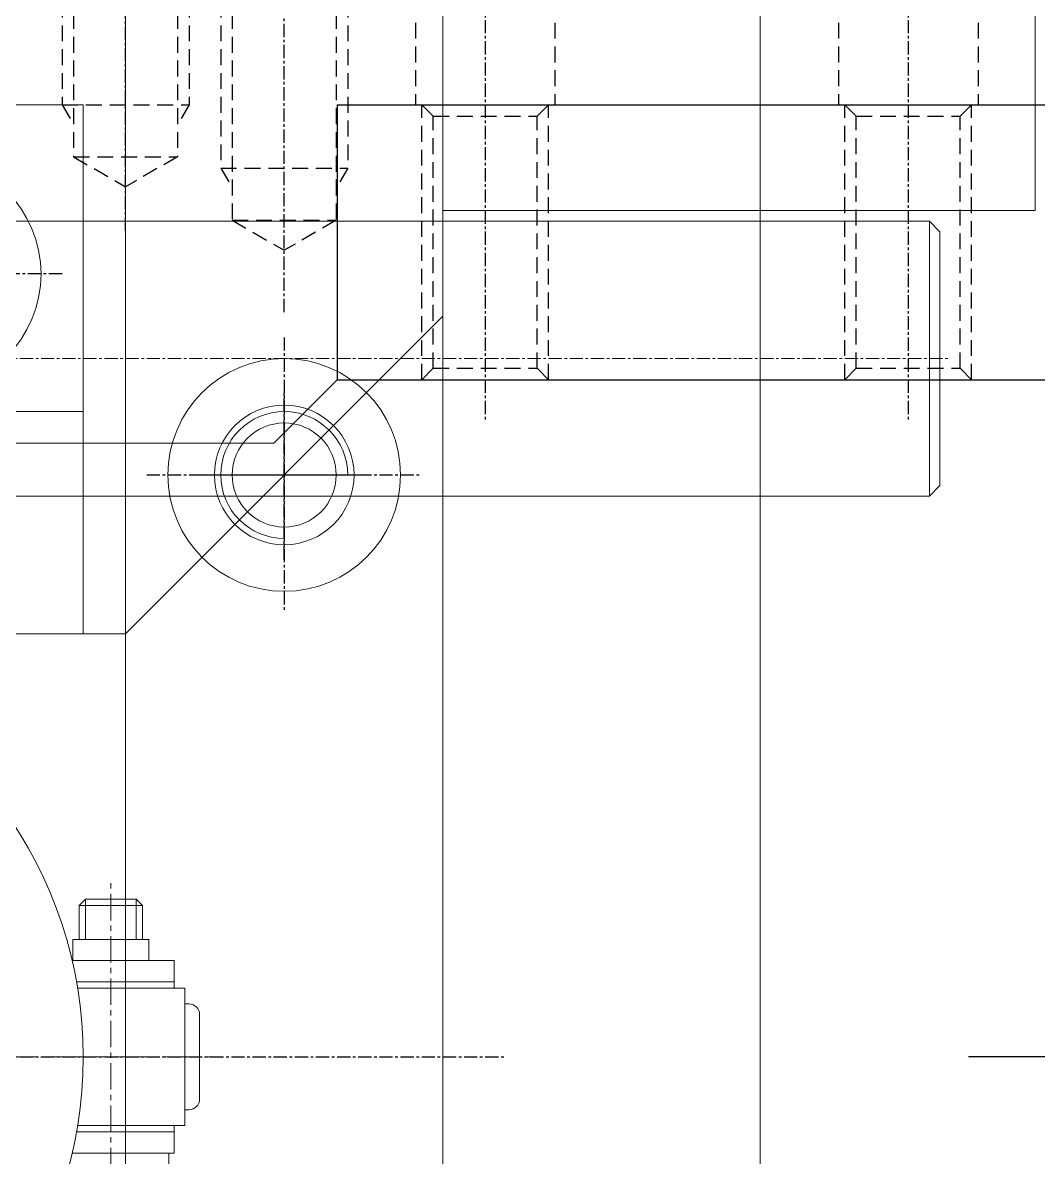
# Model space of a CAD drawing. Header units: millimetres. Extents: x -32759 to 129432, y 390 to 54305.
# Drawn here: x 29598.1 to 29646.1, y 24772.1 to 24825.8 of the extents above; entities that cross this region are included whole.
import ezdxf

# ---------------------------------------------------------------- set-up
doc = ezdxf.new("R2010")
doc.units = ezdxf.units.MM
doc.linetypes.add('CENTER', pattern=[2, 1.25, -0.25, 0.25, -0.25])
doc.linetypes.add('HIDDEN', pattern=[0.375, 0.25, -0.125])
for name, color, linetype in [('7', 31, 'Continuous'), ('CL', 1, 'CENTER'), ('CONTINUOUS', 7, 'Continuous'), ('HL', 2, 'HIDDEN')]:
    doc.layers.add(name, color=color, linetype=linetype)
doc.layers.add('_BODY', color=7, linetype='Continuous', lineweight=13)

# ---------------------------------------------------------------- blocks, each defined once
blk = doc.blocks.new('y85eteyey')
at = {"layer": 'CL', "ltscale": 0.5}
blk.add_line((231492.892, 52062.707), (231475.892, 52062.707), dxfattribs=at)
at = {"layer": 'HL', "ltscale": 3}
for p, q in [((231477.892, 52065.707), (231478.433, 52065.165)), ((231477.892, 52065.707), (231490.892, 52065.707)), ((231490.351, 52065.165), (231490.892, 52065.707)), ((231478.433, 52065.165), (231478.433, 52060.248)), ((231478.433, 52065.165), (231490.351, 52065.165)), ((231490.351, 52065.165), (231490.351, 52060.248)), ((231477.892, 52059.707), (231478.433, 52060.248)), ((231478.433, 52060.248), (231490.351, 52060.248)), ((231490.351, 52060.248), (231490.892, 52059.707)), ((231477.892, 52059.707), (231490.892, 52059.707))]:
    blk.add_line(p, q, dxfattribs=at)
blk = doc.blocks.new('67865646et')
at = {"layer": '7'}
blk.add_line((235284.721, 50870.188), (235284.721, 51005.488), dxfattribs=at)
at = {"layer": 'CONTINUOUS'}
for p, q in [((235316.721, 51035.338), (235316.721, 51001.338)), ((235329.721, 51035.338), (235316.721, 51035.338)), ((235329.721, 51035.338), (235329.721, 51001.338))]:
    blk.add_line(p, q, dxfattribs=at)
for p in [(3838.828, -1034.369), (3838.828, -1054.369)]:
    blk.add_blockref('y85eteyey', p)
blk = doc.blocks.new('e4ter')
at = {"layer": 'CL', "ltscale": 0.5}
blk.add_line((231586.488, 52130.682), (231602.488, 52130.682), dxfattribs=at)
at = {"layer": 'HL', "ltscale": 3}
for p, q in [((231588.488, 52134.682), (231592.888, 52134.682)), ((231592.888, 52134.682), (231592.888, 52126.682)), ((231592.888, 52132.932), (231600.488, 52132.932)), ((231592.888, 52128.432), (231600.488, 52128.432)), ((231592.888, 52126.682), (231588.488, 52126.682))]:
    blk.add_line(p, q, dxfattribs=at)
blk = doc.blocks.new('yioryry')
at = {"layer": 'CL', "ltscale": 0.5}
blk.add_line((235467.111, 50667.856), (235485.111, 50667.856), dxfattribs=at)
at = {"layer": 'HL', "ltscale": 3}
for p, q in [((235469.111, 50671.156), (235483.111, 50671.156)), ((235469.111, 50664.556), (235483.111, 50664.556))]:
    blk.add_line(p, q, dxfattribs=at)
blk = doc.blocks.new('6e54')
at = {"ltscale": 0.5}
for p, q in [((235176.909, 50206.725), (235178.909, 50208.725)), ((235178.909, 50208.725), (235190.909, 50208.725)), ((235190.909, 50208.725), (235192.909, 50206.725)), ((235176.909, 50142.725), (235176.909, 50206.725)), ((235192.909, 50203.725), (235192.909, 50206.725)), ((235188.909, 50178.725), (235188.909, 50203.725)), ((235188.909, 50203.725), (235192.909, 50203.725)), ((235192.909, 50178.725), (235188.909, 50178.725)), ((235192.909, 50178.725), (235192.909, 50124.725)), ((235176.909, 50148.725), (235192.909, 50148.725)), ((235176.909, 50143.725), (235192.909, 50143.725)), ((235162.909, 50128.725), (235176.909, 50142.725)), ((235162.909, 50128.725), (235162.909, 50088.725)), ((235189.909, 50121.725), (235192.909, 50124.725)), ((235176.909, 50121.725), (235176.909, 50116.725)), ((235176.909, 50121.725), (235189.909, 50121.725)), ((235181.909, 50116.725), (235176.909, 50116.725)), ((235181.909, 50116.725), (235181.909, 50088.725)), ((235162.909, 50088.725), (235181.909, 50088.725))]:
    blk.add_line(p, q, dxfattribs=at)
at = {"layer": 'HL', "ltscale": 3}
blk.add_line((235176.909, 50116.725), (235176.909, 50088.725), dxfattribs=at)
for name, p in [('e4ter', (3588.421, -1931.956)), ('e4ter', (3588.421, -1946.956)), ('yioryry', (-306.203, -553.131)), ('yioryry', (-306.203, -573.131))]:
    blk.add_blockref(name, p)
blk = doc.blocks.new('67irtey')
at = {"xscale": -1}
blk.add_blockref('6e54', (467139.161, 2726.093), dxfattribs=at)
blk.add_blockref('67865646et', (-3367.468, 1812.481))
blk = doc.blocks.new('68w3rwt')
at = {"color": 1}
blk.add_blockref('67irtey', (-16161.778, 1883.768), dxfattribs=at)
blk = doc.blocks.new('tywerert')
at = {"ltscale": 0.5}
for p, q in [((237916.167, 36740.944), (237962.667, 36740.944)), ((237916.167, 36727.944), (237962.667, 36727.944))]:
    blk.add_line(p, q, dxfattribs=at)
for p, q in [((237962.667, 36727.944), (237962.667, 36740.944)), ((237962.667, 36740.944), (237963.167, 36740.444)), ((237963.167, 36728.444), (237963.167, 36740.444)), ((237962.667, 36727.944), (237963.167, 36728.444))]:
    blk.add_line(p, q)
at = {"color": 2, "linetype": 'CENTER', "ltscale": 0.5}
blk.add_line((237761.667, 36734.444), (237963.667, 36734.444), dxfattribs=at)
blk = doc.blocks.new('y8iil')
at = {"rotation": 180}
blk.add_blockref('tywerert', (459401.801, 72152.777), dxfattribs=at)
blk = doc.blocks.new('678wrwt')
at = {"ltscale": 0.5}
for radius in [5.5, 3.3]:
    blk.add_circle((234361.141, 30915.567), radius, dxfattribs=at)
at = {"layer": 'CL', "ltscale": 0.5}
for p, q in [((234361.141, 30922.067), (234361.141, 30909.067)), ((234367.641, 30915.567), (234354.641, 30915.567))]:
    blk.add_line(p, q, dxfattribs=at)
blk = doc.blocks.new('ytuwer5')
at = {"ltscale": 0.5}
blk.add_line((233422.412, 31051.562), (233422.412, 30946.562), dxfattribs=at)
at = {"layer": 'CL', "ltscale": 0.5}
blk.add_line((233585.412, 30999.062), (233419.412, 30999.062), dxfattribs=at)
blk.add_blockref('678wrwt', (-931.229, 110.996))
blk = doc.blocks.new('578RQ')
at = {"ltscale": 0.5}
for p, q in [((232730.33, 30852.345), (233080.33, 30852.345)), ((233045.33, 30837.345), (233045.33, 30852.345)), ((232730.33, 30837.345), (233080.33, 30837.345))]:
    blk.add_line(p, q, dxfattribs=at)
blk = doc.blocks.new('6R6YRW')
at = {"layer": 'CL', "ltscale": 0.5}
blk.add_line((234693.516, 32487.604), (234666.716, 32487.604), dxfattribs=at)
at = {"layer": 'HL', "ltscale": 3}
for p, q in [((234668.716, 32490.604), (234669.257, 32490.063)), ((234668.716, 32490.604), (234686.716, 32490.604)), ((234686.716, 32490.604), (234686.716, 32484.604)), ((234686.716, 32490.604), (234687.653, 32490.063)), ((234669.257, 32490.063), (234669.257, 32485.145)), ((234669.257, 32490.063), (234689.174, 32490.063)), ((234689.174, 32490.063), (234689.174, 32485.145)), ((234689.174, 32490.063), (234690.594, 32487.604)), ((234689.174, 32485.145), (234690.594, 32487.604)), ((234668.716, 32484.604), (234669.257, 32485.145)), ((234669.257, 32485.145), (234689.174, 32485.145)), ((234686.716, 32484.604), (234687.653, 32485.145)), ((234668.716, 32484.604), (234686.716, 32484.604))]:
    blk.add_line(p, q, dxfattribs=at)
blk = doc.blocks.new('y8yryr')
at = {"ltscale": 0.5}
blk.add_circle((221014.063, 19953.484), 2.459, dxfattribs=at)
at = {"color": 1, "ltscale": 0.5}
blk.add_arc((221014.063, 19953.484), 3, 270, 180, dxfattribs=at)
at = {"layer": 'CL', "ltscale": 0.5}
for p, q in [((221014.063, 19957.484), (221014.063, 19949.484)), ((221010.063, 19953.484), (221018.063, 19953.484))]:
    blk.add_line(p, q, dxfattribs=at)
blk = doc.blocks.new('56wrerwr')
at = {"ltscale": 0.5}
for p, q in [((232745.33, 30679.969), (233065.33, 30679.969)), ((232745.33, 30664.969), (233065.33, 30664.969))]:
    blk.add_line(p, q, dxfattribs=at)
blk.add_blockref('y8yryr', (12018.766, 10718.985))
at = {"xscale": -1, "rotation": 359.9999979828643}
blk.add_blockref('6R6YRW', (467734.044, -1815.143), dxfattribs=at)
blk = doc.blocks.new('9orerewr')
at = {"layer": 'CL', "ltscale": 0.5}
blk.add_line((234343.853, 30892.256), (234320.411, 30892.256), dxfattribs=at)
at = {"layer": 'HL', "ltscale": 3}
for p, q in [((234322.909, 30895.256), (234323.45, 30894.714)), ((234322.909, 30895.256), (234337.909, 30895.256)), ((234337.909, 30895.256), (234337.909, 30889.256)), ((234337.909, 30895.256), (234338.846, 30894.714)), ((234323.45, 30894.714), (234323.45, 30889.797)), ((234323.45, 30894.714), (234340.367, 30894.714)), ((234340.367, 30894.714), (234340.367, 30889.797)), ((234340.367, 30894.714), (234341.787, 30892.256)), ((234340.367, 30889.797), (234341.787, 30892.256)), ((234322.909, 30889.256), (234323.45, 30889.797)), ((234323.45, 30889.797), (234340.367, 30889.797)), ((234337.909, 30889.256), (234338.846, 30889.797)), ((234322.909, 30889.256), (234337.909, 30889.256))]:
    blk.add_line(p, q, dxfattribs=at)
blk = doc.blocks.new('RTYWRQ')
at = {"ltscale": 0.5}
for p, q in [((232785.33, 30535.904), (232785.33, 30495.904)), ((232770.33, 30480.904), (232785.33, 30495.904)), ((232745.33, 30480.904), (232770.33, 30480.904))]:
    blk.add_line(p, q, dxfattribs=at)
at = {"layer": 'CL', "ltscale": 0.5}
blk.add_line((232805.33, 30573.904), (232805.33, 30477.904), dxfattribs=at)
blk.add_blockref('9orerewr', (-1577.579, -396.351))
blk = doc.blocks.new('57EQ32')
at = {"xscale": -1, "rotation": 270.0000004202167}
blk.add_blockref('ytuwer5', (200078.187, -202871.993), dxfattribs=at)
at = {"xscale": -1}
blk.add_blockref('RTYWRQ', (463882.577, 69.515), dxfattribs=at)
for name, p in [('56wrerwr', (-1928.082, -114.55)), ('578RQ', (-1928.082, -301.926))]:
    blk.add_blockref(name, p)
blk = doc.blocks.new('68ete')
at = {"ltscale": 0.5}
for radius in [5.5, 3.3]:
    blk.add_circle((244975.863, 36629.858), radius, dxfattribs=at)
at = {"layer": 'CL', "ltscale": 0.5}
for p, q in [((244975.863, 36636.358), (244975.863, 36623.358)), ((244969.363, 36629.858), (244982.363, 36629.858))]:
    blk.add_line(p, q, dxfattribs=at)
blk = doc.blocks.new('yirttyy')
at = {"layer": 'CL', "ltscale": 0.5}
blk.add_line((227607.697, 34508.582), (227607.697, 34494.082), dxfattribs=at)
at = {"layer": 'HL', "ltscale": 3}
for p, q in [((227603.197, 34506.582), (227603.197, 34496.082)), ((227612.197, 34506.582), (227612.197, 34496.082))]:
    blk.add_line(p, q, dxfattribs=at)
blk = doc.blocks.new('ryertrtur')
at = {"ltscale": 0.5}
for p, q in [((227587.697, 34481.582), (227587.697, 34506.582)), ((227627.697, 34506.582), (227587.697, 34506.582)), ((227599.697, 34496.082), (227599.697, 34506.582)), ((227615.697, 34496.082), (227615.697, 34506.582)), ((227627.697, 34481.582), (227627.697, 34506.582)), ((227627.697, 34496.082), (227587.697, 34496.082)), ((227627.697, 34481.582), (227587.697, 34481.582))]:
    blk.add_line(p, q, dxfattribs=at)
for name, p in [('yirttyy', (0, 0)), ('68ete', (-17380.666, -2140.276)), ('68ete', (-17355.666, -2140.276))]:
    blk.add_blockref(name, p)
blk = doc.blocks.new('46rwr')
at = {"color": 2, "linetype": 'CENTER'}
for p, q in [((243852.199, 37642.725), (243852.199, 37649.49)), ((243852.199, 37600.99), (243852.199, 37644.99)), ((243859.749, 37644.29), (243843.749, 37644.29))]:
    blk.add_line(p, q, dxfattribs=at)
for p, q in [((243854.199, 37648.49), (243850.199, 37648.49)), ((243849.699, 37647.79), (243849.699, 37647.99)), ((243854.699, 37647.79), (243854.699, 37647.99)), ((243847.649, 37647.29), (243848.949, 37647.29)), ((243847.649, 37642.466), (243847.649, 37647.29)), ((243848.649, 37642.673), (243848.649, 37647.29)), ((243855.449, 37647.79), (243848.949, 37647.79)), ((243848.949, 37647.79), (243848.949, 37642.725)), ((243855.449, 37647.79), (243855.449, 37642.725)), ((243855.449, 37647.29), (243856.749, 37647.29)), ((243855.749, 37642.673), (243855.749, 37647.29)), ((243856.749, 37642.466), (243856.749, 37647.29)), ((243857.488, 37647.04), (243856.749, 37647.04)), ((243844.749, 37645.49), (243845.049, 37645.79)), ((243845.049, 37642.79), (243845.049, 37645.79)), ((243846.649, 37642.49), (243846.649, 37646.09)), ((243844.749, 37643.09), (243844.749, 37645.49)), ((243844.749, 37643.09), (243845.049, 37642.79))]:
    blk.add_line(p, q)
at = {"linetype": 'Continuous'}
for p, q in [((243846.649, 37645.79), (243845.049, 37645.79)), ((243847.649, 37646.09), (243846.649, 37646.09)), ((243846.649, 37642.79), (243845.049, 37642.79)), ((243847.649, 37642.49), (243846.649, 37642.49))]:
    blk.add_line(p, q, dxfattribs=at)
at = {"color": 2, "linetype": 'Continuous'}
for p, q in [((243846.649, 37645.49), (243844.749, 37645.49)), ((243846.649, 37643.09), (243844.749, 37643.09))]:
    blk.add_line(p, q, dxfattribs=at)
for centre, radius, start, end in [((243850.199, 37647.99), 0.5, 90, 180), ((243854.199, 37647.99), 0.5, 0, 90), ((243852.199, 37622.99), 20, 17.4576, 162.5424)]:
    blk.add_arc(centre, radius, start, end)
blk = doc.blocks.new('7RQQQ')
for name, p, rotation in [('46rwr', (477492.604, 71439.716), 180), ('ryertrtur', (268166.987, -193790.971), 90)]:
    blk.add_blockref(name, p, dxfattribs=dict(rotation=rotation))
blk = doc.blocks.new('utoiol')
at = {"rotation": 90}
blk.add_blockref('y8iil', (244299.759, -192085.877), dxfattribs=at)
for name, p in [('57EQ32', (-22228.821, -1174.162)), ('7RQQQ', (-24791.979, -4403.469))]:
    blk.add_blockref(name, p)
blk = doc.blocks.new('y8e5ey')
at = {"color": 0, "rotation": 90}
blk.add_blockref('68w3rwt', (152397.482, -204251.514), dxfattribs=at)
at = {"rotation": 90}
blk.add_blockref('utoiol', (127047.152, -197344.467), dxfattribs=at)
blk = doc.blocks.new('1')
at = {"color": 6}
blk.add_blockref('y8e5ey', (-86090.027, -6800.077), dxfattribs=at)
blk = doc.blocks.new('sdfgsdfgcxvxbxcv')
blk.add_blockref('1', (266381.038, 132792.991))

msp = doc.modelspace()

# ---------------------------------------------------------------- block references
at = {"layer": '_BODY'}
msp.add_blockref('sdfgsdfgcxvxbxcv', (-248343.912, -112719.974), dxfattribs=at)

doc.saveas('drawing.dxf')
